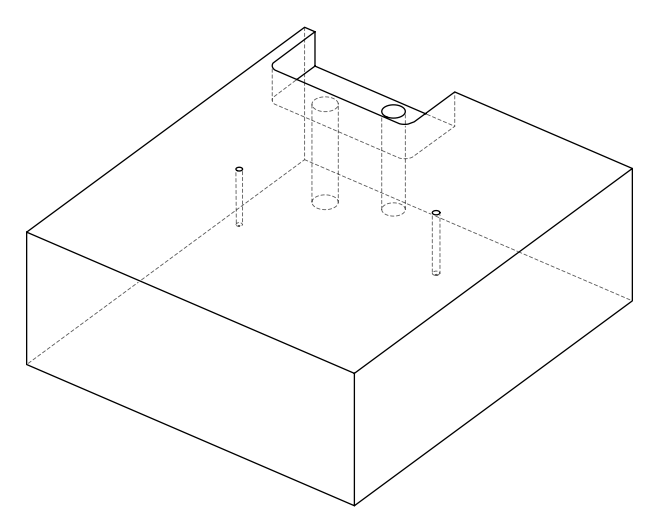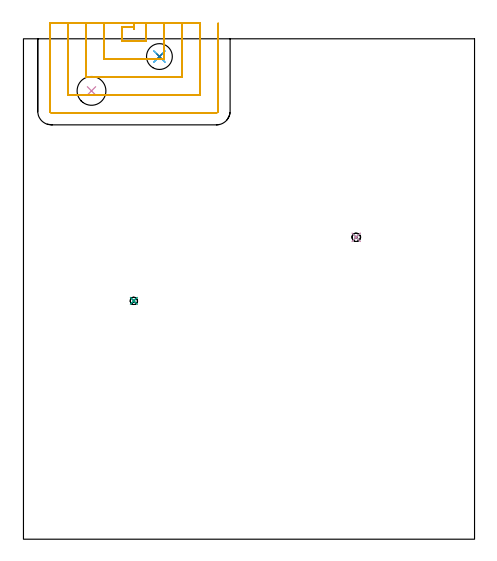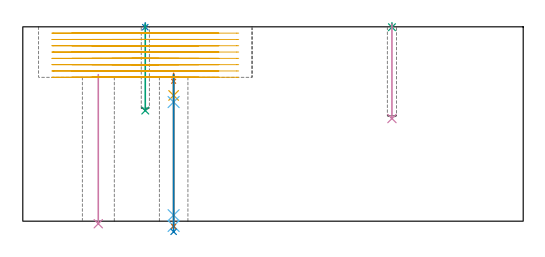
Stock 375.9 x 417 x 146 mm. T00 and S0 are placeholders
(PLAN: 11 operations, 8 tool changes, 27.3 min)
(1 SPOT_DRILL | STEP1HOLE_1 | NXT0321_9005460120000 | 0.06 min | 4452 mm3)
(2 SPOT_DRILL_1 | STEP1POCKET | NXT0321_9005460120000 | 0.03 min | 0 mm3)
(3 SPOT_DRILL_2 | STEP1POCKET_1 | NXT0321_9005460120000 | 0.03 min | 0 mm3)
(4 INDEXABLE_INSERT_DRILL_THROUGH_HOLE_FROM_SOLID | STEP1HOLE | NXT0302_019 | 0.46 min | 65979 mm3)
(5 DRILL_BLIND_HOLE_INTO_CENTER | STEP1HOLE_1 | NXT0301_062 | 0.07 min | 685 mm3)
(6 GUN_DRILL_THROUGH_HOLE | STEP1HOLE_1 | UGT0307_006 | 0.54 min | 6039 mm3)
(7 DRILL_TO_ENLARGE_THROUGH_HOLE | STEP1HOLE_1 | NXT0301_102 | 0.47 min | 9657 mm3)
(8 DRILL_TO_ENLARGE_THROUGH_HOLE_1 | STEP1HOLE_1 | UGT0301_052 | 0.48 min | 32096 mm3)
(9 DRILL_BLIND_HOLE_INTO_CENTER_1 | STEP1POCKET | UGT0301_456 | 0.26 min | 1778 mm3)
(10 DRILL_BLIND_HOLE_INTO_CENTER_2 | STEP1POCKET_1 | UGT0301_465 | 0.29 min | 2580 mm3)
(11 MILL_SLOT | SLOT_PARTIAL_RECTANGULAR | UGT0201_094 | Follow Part, ap 5, ae 75% | 24.59 min | 402653 mm3)
(TOOL NXT0321_9005460120000 | NC Spot Drill, 142deg, 12mm, Carbide, Uncoated | D12 PA142 FL30 Z2)
(TOOL NXT0302_019 | Index. Insert Drill 24mm [880-D2400L25-05] | D24 PA176 FL120 Z2)
(TOOL NXT0301_062 | Carbide Drill 9.1mm [860.1-0910-027A1-MM 2214] | D9.1 PA140 FL47 Z2)
(TOOL UGT0307_006 | Gun Drill 9 mm | D9 PA130 FL24 Z1)
(TOOL NXT0301_102 | Carbide Drill 13.5mm [860.1-1350-108A1-MM 2214] | D13.5 PA140 FL123 Z2)
(TOOL UGT0301_052 | Twist Drill 21.5 mm | D21.5 PA118 FL150 Z2)
(TOOL UGT0301_456 | Carbide Drill 6.1 mm | D6.1 PA118 FL63 Z2)
(TOOL UGT0301_465 | Carbide Drill 7.0 mm | D7 PA118 FL69 Z2)
(TOOL UGT0201_094 | End mill 20 mm | D20 FL38 Z4)
(OP 1 SPOT_DRILL)
G17 G21 G94 G90
T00 M6
G54
G17 G0 G90 X113.3 Y402.2 S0 M3
G43 Z156. H0
G94 G81 G98 Z105.1 F250. R111.1
G80
M5
M2
(OP 2 SPOT_DRILL_1)
G17 G21 G94 G90
T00 M6
G54
G17 G0 G90 X92. Y198.6 S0 M3
G43 Z156. H0
G94 G81 G98 Z145.737 F250. R149.
G80
M5
M2
(OP 3 SPOT_DRILL_2)
G17 G21 G94 G90
T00 M6
G54
G17 G0 G90 X277.3 Y251.6 S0 M3
G43 Z156. H0
G94 G81 G98 Z145.699 F250. R149.
G80
M5
M2
(OP 4 INDEXABLE_INSERT_DRILL_THROUGH_HOLE_FROM_SOLID)
G17 G21 G94 G90
T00 M6
G54
G17 G0 G90 X56.7 Y373.6 S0 M3
G43 Z156. H1
G94 G81 G98 Z-1.919 F250. R110.1
G80
M5
M2
(OP 5 DRILL_BLIND_HOLE_INTO_CENTER)
G17 G21 G94 G90
T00 M6
G54
G17 G0 G90 X113.3 Y402.2 S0 M3
G43 Z156. H1
G94 G81 G98 Z94.45 F250. R110.1
G80
M5
M2
(OP 6 GUN_DRILL_THROUGH_HOLE)
G17 G21 G94 G90
T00 M6
G54
G17 G0 G90 X113.3 Y402.2 M8
G43 Z156. H0
Z104.701
S716 M3
G94 G1 Z89.489 F125. M26
G4 X.084
Z4.5 F250.
G4 X.084
Z-3.598 F125.
G4 X.084
M5
M9
G0 Z104.701
Z156.
M2
(OP 7 DRILL_TO_ENLARGE_THROUGH_HOLE)
G17 G21 G94 G90
T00 M6
G54
G17 G0 G90 X113.3 Y402.2 S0 M3
G43 Z156. H1
G94 G73 G98 Z-3.957 F250. Q12.451 R110.1
G80
M5
M2
(OP 8 DRILL_TO_ENLARGE_THROUGH_HOLE_1)
G17 G21 G94 G90
T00 M6
G54
G17 G0 G90 X113.3 Y402.2 S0 M3
G43 Z156. H0
G94 G73 G98 Z-7.959 F250. Q19.343 R110.1
G80
M5
M2
(OP 9 DRILL_BLIND_HOLE_INTO_CENTER_1)
G17 G21 G94 G90
T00 M6
G54
G17 G0 G90 X92. Y198.6 S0 M3
G43 Z156. H0
G94 G81 G98 Z83.1 F250. R148.
G80
M5
M2
(OP 10 DRILL_BLIND_HOLE_INTO_CENTER_2)
G17 G21 G94 G90
T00 M6
G54
G17 G0 G90 X277.3 Y251.6 S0 M3
G43 Z156. H0
G94 G81 G98 Z77.1 F250. R148.
G80
M5
M2
(OP 11 MILL_SLOT)
G17 G21 G94 G90
T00 M6
G54
G17 G0 G90 X92.2 Y430. S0 M3
G43 Z156. H0
Z141.262
G94 G1 Y427. F250.
Y425.3 F500.
X91.9
Y427.
X81.9
Y415.3
X102.2
Y427.
Y430. F250.
X66.9
Y427.
Y400.3 F500.
X117.2
Y427.
Y430. F250.
X51.9
Y427.
Y385.3 F500.
X132.2
Y427.
Y430. F250.
X36.9
Y427.
Y370.3 F500.
X147.2
Y427.
Y430. F250.
X21.9
Y427.
Y356.7 F500.
G3 X23.3 Y355.3 R1.4
G1 X160.8
G3 X162.2 Y356.7 R1.4
G1 Y427.
Y430. F250.
G0 X92.2 Z136.525
G1 Y427.
Y425.3 F500.
X91.9
Y427.
X81.9
Y415.3
X102.2
Y427.
Y430. F250.
X66.9
Y427.
Y400.3 F500.
X117.2
Y427.
Y430. F250.
X51.9
Y427.
Y385.3 F500.
X132.2
Y427.
Y430. F250.
X36.9
Y427.
Y370.3 F500.
X147.2
Y427.
Y430. F250.
X21.9
Y427.
Y356.7 F500.
G3 X23.3 Y355.3 R1.4
G1 X160.8
G3 X162.2 Y356.7 R1.4
G1 Y427.
Y430. F250.
G0 X92.2 Z131.787
G1 Y427.
Y425.3 F500.
X91.9
Y427.
X81.9
Y415.3
X102.2
Y427.
Y430. F250.
X66.9
Y427.
Y400.3 F500.
X117.2
Y427.
Y430. F250.
X51.9
Y427.
Y385.3 F500.
X132.2
Y427.
Y430. F250.
X36.9
Y427.
Y370.3 F500.
X147.2
Y427.
Y430. F250.
X21.9
Y427.
Y356.7 F500.
G3 X23.3 Y355.3 R1.4
G1 X160.8
G3 X162.2 Y356.7 R1.4
G1 Y427.
Y430. F250.
G0 X92.2 Z127.05
G1 Y427.
Y425.3 F500.
X91.9
Y427.
X81.9
Y415.3
X102.2
Y427.
Y430. F250.
X66.9
Y427.
Y400.3 F500.
X117.2
Y427.
Y430. F250.
X51.9
Y427.
Y385.3 F500.
X132.2
Y427.
Y430. F250.
X36.9
Y427.
Y370.3 F500.
X147.2
Y427.
Y430. F250.
X21.9
Y427.
Y356.7 F500.
G3 X23.3 Y355.3 R1.4
G1 X160.8
G3 X162.2 Y356.7 R1.4
G1 Y427.
Y430. F250.
G0 X92.2 Z122.312
G1 Y427.
Y425.3 F500.
X91.9
Y427.
X81.9
Y415.3
X102.2
Y427.
Y430. F250.
X66.9
Y427.
Y400.3 F500.
X117.2
Y427.
Y430. F250.
X51.9
Y427.
Y385.3 F500.
X132.2
Y427.
Y430. F250.
X36.9
Y427.
Y370.3 F500.
X147.2
Y427.
Y430. F250.
X21.9
Y427.
Y356.7 F500.
G3 X23.3 Y355.3 R1.4
G1 X160.8
G3 X162.2 Y356.7 R1.4
G1 Y427.
Y430. F250.
G0 X92.2 Z117.575
G1 Y427.
Y425.3 F500.
X91.9
Y427.
X81.9
Y415.3
X102.2
Y427.
Y430. F250.
X66.9
Y427.
Y400.3 F500.
X117.2
Y427.
Y430. F250.
X51.9
Y427.
Y385.3 F500.
X132.2
Y427.
Y430. F250.
X36.9
Y427.
Y370.3 F500.
X147.2
Y427.
Y430. F250.
X21.9
Y427.
Y356.7 F500.
G3 X23.3 Y355.3 R1.4
G1 X160.8
G3 X162.2 Y356.7 R1.4
G1 Y427.
Y430. F250.
G0 X92.2 Z112.837
G1 Y427.
Y425.3 F500.
X91.9
Y427.
X81.9
Y415.3
X102.2
Y427.
Y430. F250.
X66.9
Y427.
Y400.3 F500.
X117.2
Y427.
Y430. F250.
X51.9
Y427.
Y385.3 F500.
X132.2
Y427.
Y430. F250.
X36.9
Y427.
Y370.3 F500.
X147.2
Y427.
Y430. F250.
X21.9
Y427.
Y356.7 F500.
G3 X23.3 Y355.3 R1.4
G1 X160.8
G3 X162.2 Y356.7 R1.4
G1 Y427.
Y430. F250.
G0 X92.2 Z108.1
G1 Y427.
Y425.3 F500.
X91.9
Y427.
X81.9
Y415.3
X102.2
Y427.
Y430. F250.
X66.9
Y427.
Y400.3 F500.
X117.2
Y427.
Y430. F250.
X51.9
Y427.
Y385.3 F500.
X132.2
Y427.
Y430. F250.
X36.9
Y427.
Y370.3 F500.
X147.2
Y427.
Y430. F250.
X21.9
Y427.
Y356.7 F500.
G3 X23.3 Y355.3 R1.4
G1 X160.8
G3 X162.2 Y356.7 R1.4
G1 Y427.
Y430. F250.
G0 Z156.
M5
M2
